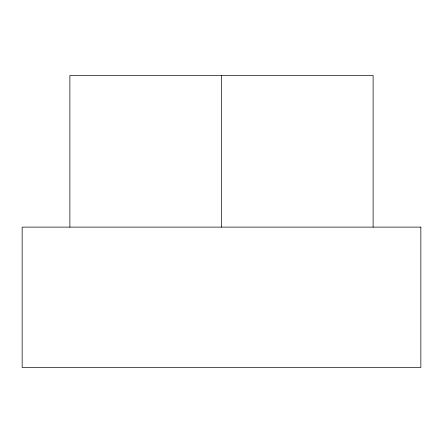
<?xml version="1.0" encoding="UTF-8"?>
<svg xmlns="http://www.w3.org/2000/svg" width="443" height="443" viewBox="0 0 443 443"><rect width="100%" height="100%" fill="white"/><g stroke="black" fill="none" stroke-linecap="round" stroke-linejoin="round"><path stroke-width="0.66" d="M373.117 227.115L373.117 75.498L69.883 75.498L69.883 227.115M221.5 75.498L221.5 227.115M420.85 227.115L22.15 227.115L22.15 367.502L420.85 367.502L420.85 227.115"/></g></svg>
